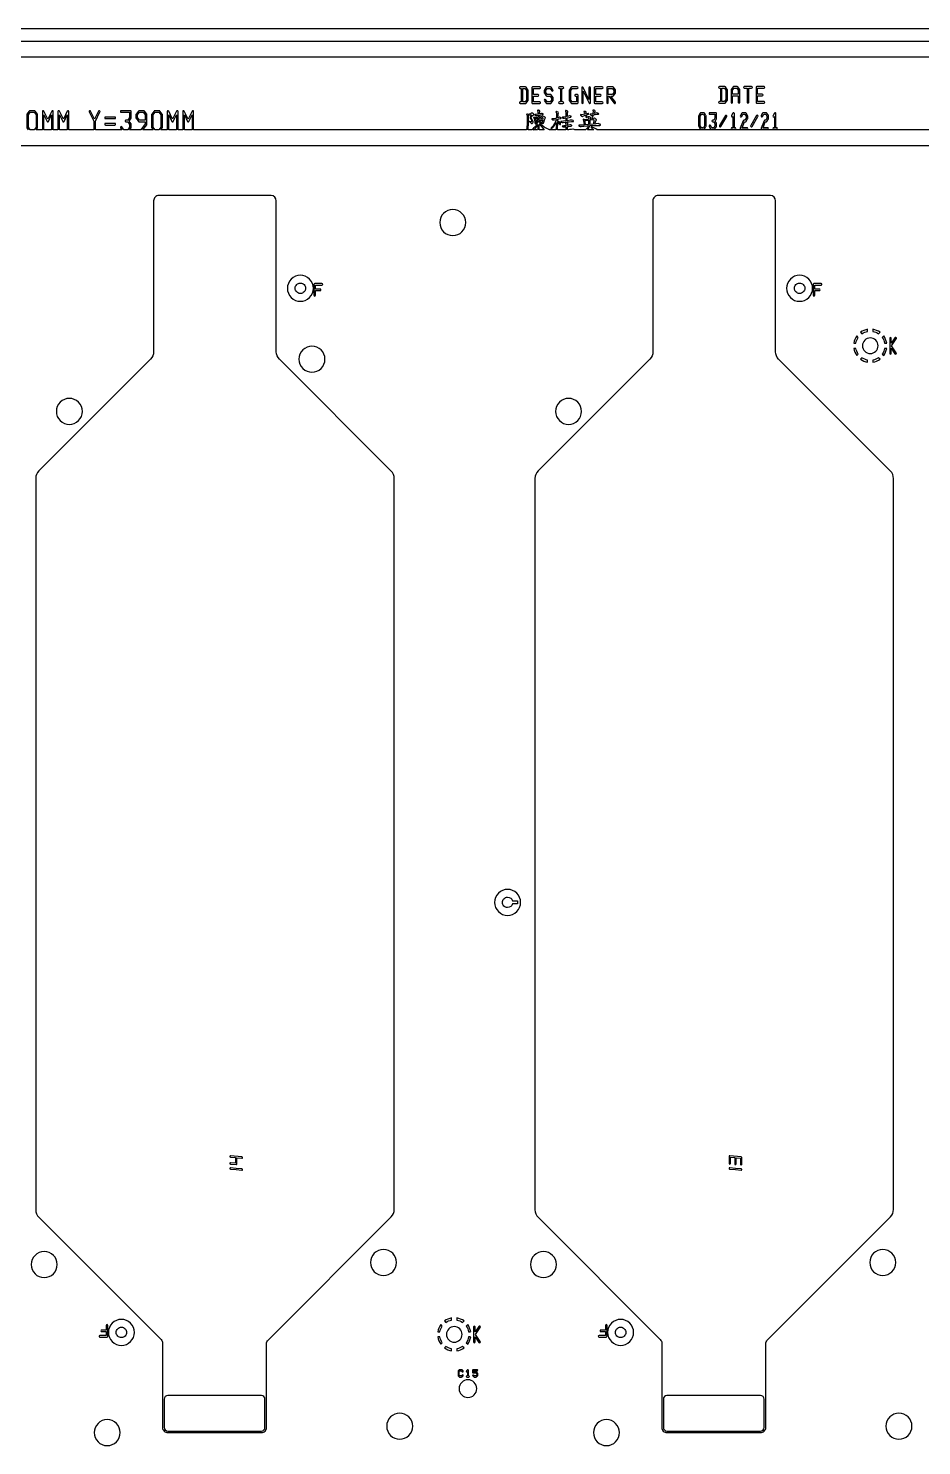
# Model space of a CAD drawing. Extents: x 2864 to 3941, y 2420 to 3182.
# Drawn here: x 3599 to 3684.9, y 2908.5 to 3044.7 of the extents above; entities that cross this region are included whole.
import ezdxf

# ---------------------------------------------------------------- set-up
doc = ezdxf.new("R2010")
doc.units = 0
doc.layers.add('btr2_panel_layer1', color=7, linetype='Continuous')
doc.layers.add('susa-b_layer0', color=1, linetype='Continuous')

msp = doc.modelspace()

# ---------------------------------------------------------------- linework, layer by layer
at = {"layer": 'btr2_panel_layer1'}
for p, q in [((3650.20593, 3037.45019), (3650.37977, 3037.45019)), ((3601.21544, 3036.35668), (3601.21544, 3034.92608)), ((3602.71544, 3036.35668), (3602.71544, 3034.92608)), ((3613.21544, 3036.35668), (3613.21544, 3034.92608)), ((3614.71544, 3036.35668), (3614.71544, 3034.92608)), ((3648.42673, 3036.01193), (3648.41794, 3035.91896)), ((3610.97415, 3034.92608), (3609.99356, 3034.92608)), ((3653.33004, 3034.92608), (3652.73139, 3034.92608)), ((3666.77985, 3034.97608), (3666.92018, 3034.97608)), ((3670.77985, 3034.97608), (3670.92018, 3034.97608)), ((3679.67299, 3015.55358), (3679.67299, 3015.75643)), ((3678.77217, 3014.97334), (3678.62873, 3015.11678)), ((3678.62874, 3013.23538), (3678.77217, 3013.37882)), ((3638.77217, 2919.97334), (3638.62873, 2920.11678)), ((3639.67299, 2920.55358), (3639.67299, 2920.75643)), ((3638.62874, 2918.23538), (3638.77217, 2918.37882)), ((3641.23583, 2915.07823), (3641.33517, 2915.07823))]:
    msp.add_line(p, q, dxfattribs=at)
at = {"layer": 'btr2_panel_layer1', "linetype": 'Continuous'}
for points in [[(3537.92299, 3044.67608), (3791.92299, 3044.67608)], [(3601.21544, 3034.92608), (3600.47539, 3034.92608), (3600.47539, 3036.35668)], [(3602.71544, 3034.92608), (3601.97539, 3034.92608), (3601.97539, 3036.35668)], [(3613.21544, 3034.92608), (3612.47539, 3034.92608), (3612.47539, 3036.35668)], [(3614.71544, 3034.92608), (3613.97539, 3034.92608), (3613.97539, 3036.35668)], [(3647.77139, 3035.79137), (3647.81404, 3035.78625), (3647.86346, 3035.78625), (3647.98028, 3035.79822)], [(3647.98028, 3035.79822), (3647.9766, 3035.63036), (3647.86579, 3035.61684), (3647.78996, 3035.61225), (3647.78996, 3035.62292), (3647.77139, 3035.79137)], [(3648.10027, 3035.91489), (3648.10328, 3036.07358), (3648.35846, 3036.10619), (3648.40498, 3036.10619), (3648.42673, 3036.08009), (3648.42673, 3036.01193)], [(3652.96808, 3035.44078), (3652.99749, 3035.66536), (3653.0054, 3035.87873), (3653.21327, 3035.90295), (3653.28933, 3035.90295), (3653.33291, 3035.88073), (3653.33291, 3035.82972)], [(3653.33291, 3035.82972), (3653.30287, 3035.61226), (3653.26994, 3035.45974), (3652.96808, 3035.44078)], [(3653.21756, 3036.36127), (3653.15235, 3036.11194), (3653.15235, 3036.10468), (3653.16245, 3036.09559), (3653.17255, 3036.09376), (3653.17972, 3036.09376), (3653.20839, 3036.12529), (3653.26095, 3036.19622), (3653.35291, 3036.3863), (3653.4634, 3036.40372), (3653.5908, 3036.41386), (3653.69543, 3036.41386), (3653.75487, 3036.41949), (3653.77002, 3036.42512), (3653.79449, 3036.42961), (3653.81896, 3036.44985)], [(3653.81896, 3036.44985), (3653.81896, 3036.47572), (3653.78109, 3036.50383), (3653.7065, 3036.53869), (3653.65487, 3036.55557), (3653.63646, 3036.55557), (3653.39645, 3036.49889)], [(3647.97084, 3035.36788), (3647.96704, 3035.19487), (3647.95331, 3035.01771), (3647.94208, 3034.92608), (3647.52153, 3034.92608)], [(3648.09638, 3035.47591), (3648.13459, 3035.44772), (3648.16856, 3035.41375), (3648.27943, 3035.29067), (3648.4493, 3035.07631), (3648.5788, 3034.92608)], [(3648.5788, 3034.92608), (3648.10253, 3034.92608), (3648.09918, 3035.06699), (3648.09638, 3035.47591)], [(3649.76072, 3035.62956), (3649.75234, 3035.41764), (3649.72676, 3035.12174), (3649.7063, 3034.95369), (3649.69926, 3034.92608), (3649.05543, 3034.92608), (3649.05543, 3034.93596), (3649.03715, 3034.9493), (3648.8818, 3035.00932), (3648.6826, 3035.10045), (3648.56013, 3035.17603), (3648.37553, 3035.33608), (3648.25126, 3035.45835), (3648.18913, 3035.51392), (3648.12857, 3035.55002)], [(3652.73139, 3034.92608), (3652.77599, 3034.97022), (3652.87916, 3035.12491), (3652.95198, 3035.3178), (3652.9546, 3035.33782), (3653.31135, 3035.35412), (3653.92276, 3035.34946), (3653.98802, 3035.36793), (3653.98802, 3035.40736), (3653.94079, 3035.45419), (3653.89355, 3035.48006), (3653.77297, 3035.52194), (3653.75415, 3035.52194), (3653.57353, 3035.49306), (3653.44409, 3035.4783)]]:
    msp.add_lwpolyline(points, dxfattribs=at)
for points in [[(3785.92299, 3042.67608, 0.414216), (3784.92299, 3043.67608, 0.182679), (3784.26155, 3043.42608), (3545.83711, 3043.42608, 1), (3545.83711, 3041.92608), (3784.26155, 3041.92608, 0.182679), (3784.92299, 3041.67608, 0.414216)], [(3649.42861, 3037.76525), (3649.42861, 3038.00532, 0.159339), (3649.41413, 3038.04962), (3649.24074, 3038.28906, 0.241867), (3649.17977, 3038.32038), (3648.87038, 3038.32038), (3648.73325, 3038.50975), (3648.73325, 3038.70121), (3648.87038, 3038.89058), (3649.14148, 3038.89058), (3649.29287, 3038.68153, 1), (3649.41436, 3038.7695), (3649.24074, 3039.00926, 0.241867), (3649.17977, 3039.04058), (3648.83209, 3039.04058, 0.241871), (3648.77112, 3039.00926), (3648.59772, 3038.76981, 0.159337), (3648.58325, 3038.72552), (3648.58325, 3038.48545, 0.159331), (3648.59772, 3038.44116), (3648.77112, 3038.2017, 0.241867), (3648.83209, 3038.17038), (3649.14148, 3038.17038), (3649.27861, 3037.98102), (3649.27861, 3037.78956), (3649.14148, 3037.60019), (3648.87038, 3037.60019), (3648.71899, 3037.80924, 1), (3648.5975, 3037.72127), (3648.77112, 3037.48151, 0.241867), (3648.83209, 3037.45019), (3649.17977, 3037.45019, 0.241871), (3649.24074, 3037.48151), (3649.41413, 3037.72096, 0.159337)], [(3651.82861, 3037.52519), (3651.82861, 3038.24538, 0.414241), (3651.75361, 3038.32038), (3651.57977, 3038.32038, 1), (3651.57977, 3038.17038), (3651.67861, 3038.17038), (3651.67861, 3037.60019), (3651.27038, 3037.60019), (3651.13325, 3037.78956), (3651.13325, 3038.70121), (3651.27038, 3038.89058), (3651.75361, 3038.89058, 1), (3651.75361, 3039.04058), (3651.23209, 3039.04058, 0.241871), (3651.17112, 3039.00926), (3650.99772, 3038.76981, 0.159337), (3650.98325, 3038.72552), (3650.98325, 3037.76525, 0.159331), (3650.99772, 3037.72096), (3651.17112, 3037.48151, 0.241867), (3651.23209, 3037.45019), (3651.75361, 3037.45019, 0.414241)], [(3668.50956, 3038.92402, 1), (3668.50956, 3039.07402), (3668.16188, 3039.07402), (3667.8142, 3039.07402, 1), (3667.8142, 3038.92402), (3668.08688, 3038.92402), (3668.08688, 3037.55862, 1), (3668.23688, 3037.55862), (3668.23688, 3038.92402)], [(3607.29164, 3035.99966, 1), (3607.29164, 3036.15206), (3606.39919, 3036.15206, 1), (3606.39919, 3035.99966)], [(3648.40813, 3035.8564), (3648.39585, 3035.77489), (3648.37303, 3035.66977), (3648.36038, 3035.64018, 0.137604), (3648.24775, 3035.67111, 0.027583), (3648.09638, 3035.64819), (3648.09837, 3035.81461), (3648.21399, 3035.83091), (3648.36846, 3035.8481)], [(3652.86427, 3036.44954), (3652.86427, 3036.47664), (3652.83443, 3036.49155), (3652.7978, 3036.49155), (3652.63537, 3036.45147), (3652.62208, 3036.52061), (3652.61813, 3036.63055), (3652.59801, 3036.65477), (3652.57789, 3036.66617), (3652.53479, 3036.68328), (3652.46152, 3036.70039), (3652.40836, 3036.70039), (3652.38536, 3036.67864), (3652.38536, 3036.64785), (3652.40195, 3036.61475), (3652.44064, 3036.5606), (3652.49556, 3036.4205), (3652.30942, 3036.38313), (3652.2043, 3036.37408), (3652.11023, 3036.38527), (3652.0858, 3036.38527), (3652.06869, 3036.3728), (3652.06869, 3036.3491), (3652.1046, 3036.30418), (3652.17272, 3036.24303), (3652.22351, 3036.21559), (3652.25189, 3036.21559), (3652.28027, 3036.22776), (3652.29885, 3036.23994, -0.036745), (3652.43971, 3036.29674), (3652.43971, 3036.29808), (3652.52892, 3036.32794), (3652.56592, 3036.21465), (3652.5789, 3036.16064), (3652.61349, 3036.10516), (3652.63511, 3036.10371), (3652.6524, 3036.10513), (3652.67545, 3036.14211), (3652.68122, 3036.17767), (3652.68122, 3036.18981), (3652.65062, 3036.36849), (3652.83785, 3036.42926)], [(3664.13671, 3035.29218), (3664.13671, 3036.2504, 0.13403), (3664.12627, 3036.28913), (3663.98594, 3036.5288, 0.267143), (3663.91995, 3036.56649), (3663.63975, 3036.56649, 0.267143), (3663.57376, 3036.5288), (3663.43343, 3036.28913, 0.13403), (3663.42299, 3036.2504), (3663.42299, 3035.29218, 0.13403), (3663.43343, 3035.25345), (3663.57376, 3035.01378, 0.267143), (3663.63975, 3034.97608), (3663.91995, 3034.97608, 0.267143), (3663.98594, 3035.01378), (3664.12627, 3035.25345, 0.13403)], [(3665.13671, 3035.29218), (3665.13671, 3035.53139, 0.13403), (3665.12627, 3035.57012), (3665.00848, 3035.77129), (3665.12627, 3035.97245, 0.13403), (3665.13671, 3036.01118), (3665.13671, 3036.49029, 0.414239), (3665.06051, 3036.56649), (3664.49919, 3036.56649, 1), (3664.49919, 3036.41409), (3664.98431, 3036.41409), (3664.98431, 3036.03162), (3664.87649, 3035.84749), (3664.77985, 3035.84749, 1), (3664.77985, 3035.69509), (3664.87649, 3035.69509), (3664.98431, 3035.51095), (3664.98431, 3035.31262), (3664.87649, 3035.12848), (3664.6832, 3035.12848), (3664.56494, 3035.33045, 1), (3664.43343, 3035.25345), (3664.57376, 3035.01378, 0.267143), (3664.63975, 3034.97608), (3664.91995, 3034.97608, 0.267143), (3664.98594, 3035.01378), (3665.12627, 3035.25345, 0.13403)], [(3666.12627, 3036.21212, 1), (3665.99475, 3036.28913), (3665.43343, 3035.33045, 1), (3665.56494, 3035.25345)], [(3669.12627, 3036.21212, 1), (3668.99475, 3036.28913), (3668.43343, 3035.33045, 1), (3668.56494, 3035.25345)], [(3607.29164, 3035.38787, 1), (3607.29164, 3035.54027), (3606.39919, 3035.54027, 1), (3606.39919, 3035.38787)], [(3634.16006, 2931.17197), (3634.16006, 3001.43116, 0.198849), (3633.8672, 3002.13805), (3623.11182, 3012.89342, -0.198916), (3622.81896, 3013.60056), (3622.81896, 3028.11361, 0.414068), (3622.31884, 3028.61348), (3611.52384, 3028.61348, 0.414218), (3611.02396, 3028.11361), (3611.02396, 3013.60056, -0.198916), (3610.7311, 3012.89342), (3599.97877, 3002.14109, 0.198916), (3599.68591, 3001.43396), (3599.68591, 2931.13412, 0.198917), (3599.97877, 2930.42699), (3611.73302, 2918.67273, -0.198625), (3611.87918, 2918.31957), (3611.87918, 2910.23882, 0.414364), (3612.37931, 2909.73869), (3621.37929, 2909.73869, 0.414217), (3621.87916, 2910.23882), (3621.87916, 2918.26978, -0.198853), (3622.02562, 2918.62326), (3633.8672, 2930.46483, 0.198917)], [(3682.16006, 2931.17197), (3682.16006, 3001.43116, 0.198849), (3681.8672, 3002.13805), (3671.11182, 3012.89342, -0.198916), (3670.81896, 3013.60056), (3670.81896, 3028.11361, 0.414068), (3670.31884, 3028.61348), (3659.52384, 3028.61348, 0.414218), (3659.02396, 3028.11361), (3659.02396, 3013.60056, -0.198916), (3658.7311, 3012.89342), (3647.97877, 3002.14109, 0.198916), (3647.68591, 3001.43396), (3647.68591, 2931.13412, 0.198917), (3647.97877, 2930.42699), (3659.73302, 2918.67273, -0.198625), (3659.87918, 2918.31957), (3659.87918, 2910.23882, 0.414364), (3660.37931, 2909.73869), (3669.37929, 2909.73869, 0.414217), (3669.87916, 2910.23882), (3669.87916, 2918.26978, -0.198853), (3670.02562, 2918.62326), (3681.8672, 2930.46483, 0.198917)], [(3641.03473, 3026.01539, 0.414215), (3639.78473, 3027.26539, 0.414215), (3638.53473, 3026.01539, 0.414215), (3639.78473, 3024.76539, 0.414215)], [(3626.37788, 3019.69478, 0.414215), (3625.12788, 3020.94478, 0.414215), (3623.87788, 3019.69478, 0.414215), (3625.12788, 3018.44478, 0.414215)], [(3674.37788, 3019.69478, 0.414215), (3673.12788, 3020.94478, 0.414215), (3671.87788, 3019.69478, 0.414215), (3673.12788, 3018.44478, 0.414215)], [(3625.62788, 3019.69478, -0.414217), (3625.12788, 3019.19478, -0.414217), (3624.62788, 3019.69478, -0.414217), (3625.12788, 3020.19478, -0.414217)], [(3673.62788, 3019.69478, -0.414217), (3673.12788, 3019.19478, -0.414217), (3672.62788, 3019.69478, -0.414217), (3673.12788, 3020.19478, -0.414217)], [(3627.49662, 3012.88402, 0.414215), (3626.24662, 3014.13402, 0.414215), (3624.99662, 3012.88402, 0.414215), (3626.24662, 3011.63402, 0.414215)], [(3680.67299, 3014.17608, 0.414216), (3679.92299, 3014.92608, 0.414216), (3679.17299, 3014.17608, 0.414216), (3679.92299, 3013.42608, 0.414216)], [(3604.16743, 3007.8672, 0.414215), (3602.91743, 3009.1172, 0.414215), (3601.66743, 3007.8672, 0.414215), (3602.91743, 3006.6172, 0.414215)], [(3652.16743, 3007.8672, 0.414215), (3650.91743, 3009.1172, 0.414215), (3649.66743, 3007.8672, 0.414215), (3650.91743, 3006.6172, 0.414215)], [(3646.30742, 2960.69013, 0.414215), (3645.05742, 2961.94013, 0.414215), (3643.80742, 2960.69013, 0.414215), (3645.05742, 2959.44013, 0.414215)], [(3646.00857, 2960.54013), (3645.53439, 2960.54013, -0.327544), (3645.05742, 2960.19013, -0.414217), (3644.55742, 2960.69013, -0.414217), (3645.05742, 2961.19013, -0.327542), (3645.53439, 2960.84013), (3646.00857, 2960.84013)], [(3619.51727, 2936.22767), (3618.41373, 2936.33628, 1), (3618.40149, 2936.21188), (3618.89688, 2936.16313), (3618.89688, 2935.62349), (3618.41374, 2935.67104, 1), (3618.40149, 2935.54665), (3618.95326, 2935.49234, 0.444609), (3619.02188, 2935.55482), (3619.02188, 2936.15083), (3619.50503, 2936.10327, 1)], [(3667.57365, 2935.50024), (3667.57365, 2936.16519, 0.387065), (3667.51727, 2936.22767), (3666.41373, 2936.33628, 0.444303), (3666.34512, 2936.27386), (3666.34512, 2935.60885, 1), (3666.47011, 2935.60885), (3666.47011, 2936.20513), (3666.89688, 2936.16313), (3666.89688, 2935.55454, 1), (3667.02188, 2935.55454), (3667.02188, 2936.15083), (3667.44865, 2936.10882), (3667.44865, 2935.50024, 1)], [(3619.51727, 2935.07767), (3618.9655, 2935.13197), (3618.96533, 2935.13199), (3618.41373, 2935.18628, 1), (3618.40149, 2935.06188), (3618.95309, 2935.0076), (3618.95326, 2935.00758), (3619.50503, 2934.95327, 1)], [(3667.51727, 2935.07767), (3666.9655, 2935.13197), (3666.96533, 2935.13199), (3666.41373, 2935.18628, 1), (3666.40149, 2935.06188), (3666.95309, 2935.0076), (3666.95326, 2935.00758), (3667.50503, 2934.95327, 1)], [(3601.75143, 2925.88785, 0.414215), (3600.50143, 2927.13785, 0.414215), (3599.25143, 2925.88785, 0.414215), (3600.50143, 2924.63785, 0.414215)], [(3634.37423, 2926.08525, 0.414215), (3633.12423, 2927.33525, 0.414215), (3631.87423, 2926.08525, 0.414215), (3633.12423, 2924.83525, 0.414215)], [(3649.75143, 2925.88785, 0.414215), (3648.50143, 2927.13785, 0.414215), (3647.25143, 2925.88785, 0.414215), (3648.50143, 2924.63785, 0.414215)], [(3682.37423, 2926.08525, 0.414215), (3681.12423, 2927.33525, 0.414215), (3679.87423, 2926.08525, 0.414215), (3681.12423, 2924.83525, 0.414215)], [(3606.61558, 2918.99688), (3606.61558, 2919.5184), (3606.61558, 2920.03992, 1), (3606.46558, 2920.03992), (3606.46558, 2919.5934), (3606.01906, 2919.5934, 1), (3606.01906, 2919.4434), (3606.46558, 2919.4434), (3606.46558, 2919.07188), (3605.84522, 2919.07188, 1), (3605.84522, 2918.92188), (3606.54058, 2918.92188, 0.414241)], [(3609.17374, 2919.36911, 0.414215), (3607.92374, 2920.61911, 0.414215), (3606.67374, 2919.36911, 0.414215), (3607.92374, 2918.11911, 0.414215)], [(3654.61558, 2918.99688), (3654.61558, 2919.5184), (3654.61558, 2920.03992, 1), (3654.46558, 2920.03992), (3654.46558, 2919.5934), (3654.01906, 2919.5934, 1), (3654.01906, 2919.4434), (3654.46558, 2919.4434), (3654.46558, 2919.07188), (3653.84522, 2919.07188, 1), (3653.84522, 2918.92188), (3654.54058, 2918.92188, 0.414241)], [(3657.17374, 2919.36911, 0.414215), (3655.92374, 2920.61911, 0.414215), (3654.67374, 2919.36911, 0.414215), (3655.92374, 2918.11911, 0.414215)], [(3608.42374, 2919.36911, -0.414217), (3607.92374, 2918.86911, -0.414217), (3607.42374, 2919.36911, -0.414217), (3607.92374, 2919.86911, -0.414217)], [(3640.67299, 2919.17608, 0.414216), (3639.92299, 2919.92608, 0.414216), (3639.17299, 2919.17608, 0.414216), (3639.92299, 2918.42608, 0.414216)], [(3656.42374, 2919.36911, -0.414217), (3655.92374, 2918.86911, -0.414217), (3655.42374, 2919.36911, -0.414217), (3655.92374, 2919.86911, -0.414217)], [(3640.76986, 2915.19221, 1), (3640.69915, 2915.26292), (3640.61446, 2915.17823), (3640.4572, 2915.17823), (3640.38715, 2915.24827), (3640.38715, 2915.6042), (3640.4572, 2915.67425), (3640.61446, 2915.67425), (3640.69915, 2915.58956, 1), (3640.76986, 2915.66027), (3640.67068, 2915.75945, 0.200121), (3640.63517, 2915.77425), (3640.43649, 2915.77425, 0.200121), (3640.40098, 2915.75945), (3640.30195, 2915.66042, 0.200121), (3640.28715, 2915.62491), (3640.28715, 2915.22756, 0.200121), (3640.30195, 2915.19205), (3640.40098, 2915.09303, 0.200121), (3640.43649, 2915.07823), (3640.63517, 2915.07823, 0.200121), (3640.67068, 2915.09303)], [(3642.09108, 2913.96158, 0.414215), (3641.24108, 2914.81158, 0.414215), (3640.39108, 2913.96158, 0.414215), (3641.24108, 2913.11158, 0.414215)], [(3642.1845, 2915.22756), (3642.1845, 2915.42624, 0.200121), (3642.1697, 2915.46175), (3642.07068, 2915.56078, 0.200121), (3642.03517, 2915.57558), (3641.78715, 2915.57558), (3641.78715, 2915.67425), (3642.1345, 2915.67425, 1), (3642.1345, 2915.77425), (3641.73715, 2915.77425, 0.414253), (3641.68715, 2915.72425), (3641.68715, 2915.52558, 0.414253), (3641.73715, 2915.47558), (3642.01446, 2915.47558), (3642.0845, 2915.40553), (3642.0845, 2915.24827), (3642.01446, 2915.17823), (3641.8572, 2915.17823), (3641.77251, 2915.26292, 1), (3641.7018, 2915.19221), (3641.80098, 2915.09303, 0.200121), (3641.83649, 2915.07823), (3642.03517, 2915.07823, 0.200121), (3642.07068, 2915.09303), (3642.1697, 2915.19205, 0.200121)], [(3607.80883, 2909.73481, 0.414215), (3606.55883, 2910.98481, 0.414215), (3605.30883, 2909.73481, 0.414215), (3606.55883, 2908.48481, 0.414215)], [(3635.92816, 2910.35608, 0.414215), (3634.67816, 2911.60608, 0.414215), (3633.42816, 2910.35608, 0.414215), (3634.67816, 2909.10608, 0.414215)], [(3655.80883, 2909.73481, 0.414215), (3654.55883, 2910.98481, 0.414215), (3653.30883, 2909.73481, 0.414215), (3654.55883, 2908.48481, 0.414215)], [(3683.92816, 2910.35608, 0.414215), (3682.67816, 2911.60608, 0.414215), (3681.42816, 2910.35608, 0.414215), (3682.67816, 2909.10608, 0.414215)]]:
    msp.add_lwpolyline(points, format="xyb", close=True, dxfattribs=at)
for points in [[(3647.02861, 3037.76525), (3647.02861, 3038.72552, 0.159331), (3647.01413, 3038.76981), (3646.84074, 3039.00926, 0.241867), (3646.77977, 3039.04058), (3646.43209, 3039.04058), (3646.25825, 3039.04058, 1), (3646.25825, 3038.89058), (3646.35709, 3038.89058), (3646.35709, 3037.60019), (3646.25825, 3037.60019, 1), (3646.25825, 3037.45019), (3646.43209, 3037.45019)], [(3648.15361, 3037.45019, 1), (3648.15361, 3037.60019), (3647.53325, 3037.60019), (3647.53325, 3038.17038), (3647.97977, 3038.17038, 1), (3647.97977, 3038.32038), (3647.53325, 3038.32038), (3647.53325, 3038.89058), (3648.15361, 3038.89058, 1), (3648.15361, 3039.04058), (3647.45825, 3039.04058, 0.414241), (3647.38325, 3038.96558), (3647.38325, 3038.24538)], [(3650.37977, 3037.45019, 1), (3650.37977, 3037.60019), (3650.28093, 3037.60019), (3650.28093, 3038.89058), (3650.37977, 3038.89058, 1), (3650.37977, 3039.04058), (3650.20593, 3039.04058), (3650.03209, 3039.04058, 1), (3650.03209, 3038.89058), (3650.13093, 3038.89058), (3650.13093, 3037.60019), (3650.03209, 3037.60019, 1), (3650.03209, 3037.45019), (3650.20593, 3037.45019)], [(3652.87861, 3037.85306), (3652.32579, 3038.99819, 0.798609), (3652.18325, 3038.96531), (3652.18325, 3037.52519, 1), (3652.33325, 3037.52519), (3652.33325, 3038.63771)], [(3652.33325, 3038.63771), (3652.88607, 3037.49258, 0.798609), (3653.02861, 3037.52546)], [(3653.02861, 3037.52546), (3653.02861, 3038.96558, 1), (3652.87861, 3038.96558), (3652.87861, 3037.85306)], [(3654.15361, 3037.45019, 1), (3654.15361, 3037.60019), (3653.53325, 3037.60019), (3653.53325, 3038.17038), (3653.97977, 3038.17038, 1), (3653.97977, 3038.32038), (3653.53325, 3038.32038), (3653.53325, 3038.89058), (3654.15361, 3038.89058, 1), (3654.15361, 3039.04058), (3653.45825, 3039.04058, 0.414241), (3653.38325, 3038.96558), (3653.38325, 3038.24538)], [(3655.42861, 3038.48545), (3655.42861, 3038.72552, 0.159331), (3655.41413, 3038.76981), (3655.24074, 3039.00926, 0.241867), (3655.17977, 3039.04058), (3654.65825, 3039.04058, 0.414241), (3654.58325, 3038.96558), (3654.58325, 3038.24538)], [(3654.979, 3038.17038), (3655.17977, 3038.17038, 0.241871), (3655.24074, 3038.2017), (3655.41413, 3038.44116, 0.159337), (3655.42861, 3038.48545)], [(3666.18456, 3037.79869), (3666.18456, 3038.75895, 0.159331), (3666.17009, 3038.80324), (3665.99669, 3039.0427, 0.241867), (3665.93572, 3039.07402), (3665.58804, 3039.07402), (3665.4142, 3039.07402, 1), (3665.4142, 3038.92402), (3665.51304, 3038.92402), (3665.51304, 3037.63362), (3665.4142, 3037.63362, 1), (3665.4142, 3037.48362), (3665.58804, 3037.48362)], [(3667.38456, 3037.55862), (3667.38456, 3038.27882), (3667.38456, 3038.75895, 0.159331), (3667.37009, 3038.80324), (3667.19669, 3039.0427, 0.241867), (3667.13572, 3039.07402), (3666.78804, 3039.07402, 0.241871), (3666.72707, 3039.0427), (3666.55368, 3038.80324, 0.159337), (3666.5392, 3038.75895), (3666.5392, 3038.27882)], [(3669.70956, 3037.48362, 1), (3669.70956, 3037.63362), (3669.0892, 3037.63362), (3669.0892, 3038.20382), (3669.53572, 3038.20382, 1), (3669.53572, 3038.35382), (3669.0892, 3038.35382), (3669.0892, 3038.92402), (3669.70956, 3038.92402, 1), (3669.70956, 3039.07402), (3669.0142, 3039.07402, 0.414241), (3668.9392, 3038.99902), (3668.9392, 3038.27882)], [(3646.43209, 3037.45019), (3646.77977, 3037.45019, 0.241871), (3646.84074, 3037.48151), (3647.01413, 3037.72096, 0.159337), (3647.02861, 3037.76525)], [(3647.38325, 3038.24538), (3647.38325, 3037.52519, 0.414241), (3647.45825, 3037.45019), (3648.15361, 3037.45019)], [(3653.38325, 3038.24538), (3653.38325, 3037.52519, 0.414241), (3653.45825, 3037.45019), (3654.15361, 3037.45019)], [(3654.58325, 3038.24538), (3654.58325, 3037.52519, 1), (3654.73325, 3037.52519), (3654.73325, 3038.17038), (3654.7938, 3038.17038), (3655.29287, 3037.4812, 1), (3655.41436, 3037.56917), (3654.979, 3038.17038)], [(3665.58804, 3037.48362), (3665.93572, 3037.48362, 0.241871), (3665.99669, 3037.51494), (3666.17009, 3037.75439, 0.159337), (3666.18456, 3037.79869)], [(3666.5392, 3038.27882), (3666.5392, 3037.55862, 1), (3666.6892, 3037.55862), (3666.6892, 3038.20382), (3667.23456, 3038.20382), (3667.23456, 3037.55862, 1), (3667.38456, 3037.55862)], [(3668.9392, 3038.27882), (3668.9392, 3037.55862, 0.414241), (3669.0142, 3037.48362), (3669.70956, 3037.48362)], [(3587.0461, 3035.76996), (3587.0461, 3034.92848), (3586.89919, 3034.92848, 0.063141), (3586.88021, 3034.92608), (3564.34346, 3034.92608), (3564.34346, 3033.42608), (3767.6443, 3033.42608)], [(3599.71667, 3034.92608), (3599.8532, 3035.11327, 0.159612), (3599.86784, 3035.15838), (3599.86784, 3036.38154, 0.159612), (3599.8532, 3036.42665), (3599.63009, 3036.73255, 0.240361), (3599.56831, 3036.76384), (3599.12251, 3036.76384, 0.240361), (3599.06073, 3036.73255), (3598.83762, 3036.42665, 0.159612), (3598.82299, 3036.38154), (3598.82299, 3035.15838, 0.159612), (3598.83762, 3035.11327), (3598.97415, 3034.92608)], [(3600.84541, 3035.94422), (3600.46779, 3036.7208, 0.796918), (3600.32299, 3036.68764), (3600.32299, 3034.92608), (3599.71667, 3034.92608)], [(3600.47539, 3036.35668), (3600.77688, 3035.73664, 0.625713), (3600.91394, 3035.73664), (3601.21544, 3036.35668)], [(3602.34541, 3035.94422), (3601.96779, 3036.7208, 0.796918), (3601.82299, 3036.68764), (3601.82299, 3034.92608), (3601.36784, 3034.92608), (3601.36784, 3036.68764, 0.796906), (3601.22303, 3036.7208), (3600.84541, 3035.94422)], [(3601.97539, 3036.35668), (3602.27688, 3035.73664, 0.625713), (3602.41394, 3035.73664), (3602.71544, 3036.35668)], [(3605.34541, 3035.94422), (3604.96771, 3036.72097, 1), (3604.83066, 3036.65432), (3605.26921, 3035.75242), (3605.26921, 3034.92608), (3602.86784, 3034.92608), (3602.86784, 3036.68764, 0.796906), (3602.72303, 3036.7208), (3602.34541, 3035.94422)], [(3607.97415, 3034.92608), (3605.42161, 3034.92608), (3605.42161, 3035.75242), (3605.86016, 3036.65432, 1), (3605.72311, 3036.72097), (3605.34541, 3035.94422)], [(3608.71667, 3034.92608), (3608.8532, 3035.11327, 0.159612), (3608.86784, 3035.15838), (3608.86784, 3035.46386, 0.159612), (3608.8532, 3035.50897), (3608.66284, 3035.76996), (3608.8532, 3036.03095, 0.159612), (3608.86784, 3036.07607), (3608.86784, 3036.68764, 0.414239), (3608.79164, 3036.76384), (3607.89919, 3036.76384, 1), (3607.89919, 3036.61144), (3608.71544, 3036.61144), (3608.71544, 3036.10069), (3608.52979, 3035.84616), (3608.34541, 3035.84616, 1), (3608.34541, 3035.69376), (3608.52979, 3035.69376), (3608.71544, 3035.43923), (3608.71544, 3035.18301), (3608.52979, 3034.92848), (3608.16104, 3034.92848), (3607.96075, 3035.20308, 1), (3607.83762, 3035.11327), (3607.97415, 3034.92608)], [(3609.99356, 3034.92608), (3610.3532, 3035.41917, 0.159612), (3610.36784, 3035.46428), (3610.36784, 3035.76996), (3610.36784, 3036.38154, 0.159612), (3610.3532, 3036.42665), (3610.13009, 3036.73255, 0.240361), (3610.06831, 3036.76384), (3609.62251, 3036.76384, 0.240361), (3609.56073, 3036.73255), (3609.33762, 3036.42665, 0.159612), (3609.32299, 3036.38154), (3609.32299, 3036.07607, 0.159612), (3609.33762, 3036.03095), (3609.56073, 3035.72506, 0.240361), (3609.62251, 3035.69376), (3610.21544, 3035.69376), (3610.21544, 3035.48891), (3609.80667, 3034.92848), (3609.39919, 3034.92848, 0.063141), (3609.38021, 3034.92608), (3608.71667, 3034.92608)], [(3611.71667, 3034.92608), (3611.8532, 3035.11327, 0.159612), (3611.86784, 3035.15838), (3611.86784, 3036.38154, 0.159612), (3611.8532, 3036.42665), (3611.63009, 3036.73255, 0.240361), (3611.56831, 3036.76384), (3611.12251, 3036.76384, 0.240361), (3611.06073, 3036.73255), (3610.83762, 3036.42665, 0.159612), (3610.82299, 3036.38154), (3610.82299, 3035.15838, 0.159612), (3610.83762, 3035.11327), (3610.97415, 3034.92608)], [(3612.84541, 3035.94422), (3612.46779, 3036.7208, 0.796918), (3612.32299, 3036.68764), (3612.32299, 3034.92608), (3611.71667, 3034.92608)], [(3612.47539, 3036.35668), (3612.77688, 3035.73664, 0.625713), (3612.91394, 3035.73664), (3613.21544, 3036.35668)], [(3614.34541, 3035.94422), (3613.96779, 3036.7208, 0.796918), (3613.82299, 3036.68764), (3613.82299, 3034.92608), (3613.36784, 3034.92608), (3613.36784, 3036.68764, 0.796906), (3613.22303, 3036.7208), (3612.84541, 3035.94422)], [(3613.97539, 3036.35668), (3614.27688, 3035.73664, 0.625713), (3614.41394, 3035.73664), (3614.71544, 3036.35668)], [(3647.9272, 3035.5299), (3647.92318, 3035.51873), (3647.90863, 3035.49851), (3647.89115, 3035.46116), (3647.82127, 3035.36158), (3647.70774, 3035.22775), (3647.55927, 3035.08303), (3647.47192, 3035.0099), (3647.43408, 3034.97255), (3647.37563, 3034.92608), (3647.03859, 3034.92608), (3647.06634, 3035.64683), (3647.07766, 3036.32933), (3647.10629, 3036.32933), (3647.24933, 3036.36522), (3647.2684, 3036.37291), (3647.3002, 3036.38061), (3647.32053, 3036.38061), (3647.32815, 3036.37082), (3647.32815, 3036.34998), (3647.31696, 3036.31841), (3647.26382, 3036.21114), (3647.22186, 3036.09912), (3647.22186, 3036.05958), (3647.24305, 3036.02207), (3647.26425, 3035.99886), (3647.30661, 3035.92563), (3647.34897, 3035.80061), (3647.34897, 3035.71998), (3647.3283, 3035.69116), (3647.30821, 3035.69116), (3647.30764, 3035.69224), (3647.14603, 3035.72581), (3647.1406, 3035.72581), (3647.13516, 3035.71819), (3647.13516, 3035.71058), (3647.18084, 3035.68356), (3647.27953, 3035.60973), (3647.35447, 3035.54492), (3647.38552, 3035.52691), (3647.41206, 3035.52691), (3647.45323, 3035.55278), (3647.49589, 3035.60165), (3647.51648, 3035.65627), (3647.51648, 3035.72924), (3647.4314, 3035.88605), (3647.34633, 3036.0015, -0.184759), (3647.31541, 3036.09093), (3647.32624, 3036.12657), (3647.36055, 3036.18546), (3647.45803, 3036.29239), (3647.55192, 3036.37917), (3647.57179, 3036.41172), (3647.57179, 3036.44006), (3647.54111, 3036.47341), (3647.46805, 3036.51403), (3647.40085, 3036.53724), (3647.36336, 3036.53724), (3647.33176, 3036.52401), (3647.25593, 3036.47603), (3647.12113, 3036.41978), (3647.03345, 3036.39549), (3647.01118, 3036.40875), (3646.95652, 3036.42194), (3646.90186, 3036.42194), (3646.8797, 3036.40578), (3646.8797, 3036.38216), (3646.88879, 3036.35852), (3646.92212, 3036.29755), (3646.94636, 3036.14576), (3646.94636, 3035.79119), (3646.93531, 3035.4391), (3646.91443, 3035.22509), (3646.88864, 3035.05838), (3646.86531, 3034.98125), (3646.85795, 3034.93646), (3646.85795, 3034.92608), (3614.86784, 3034.92608), (3614.86784, 3036.68764, 0.796906), (3614.72303, 3036.7208), (3614.34541, 3035.94422)], [(3648.11881, 3036.45037), (3648.1329, 3036.60205), (3648.1481, 3036.65366), (3648.15418, 3036.69189), (3648.15418, 3036.72982), (3648.11215, 3036.76832), (3648.07012, 3036.78609, 0.096616), (3647.99654, 3036.80978), (3647.94849, 3036.80978), (3647.92297, 3036.79766), (3647.92297, 3036.76859), (3647.93361, 3036.73654, -0.135788), (3647.97164, 3036.60083), (3647.97621, 3036.55938), (3647.97992, 3036.42464), (3647.81278, 3036.39968), (3647.6975, 3036.3904), (3647.66316, 3036.38111), (3647.66316, 3036.36386, 0.120123), (3647.71766, 3036.31863), (3647.7824, 3036.3082), (3647.8722, 3036.3082), (3647.98077, 3036.32026), (3647.98077, 3036.1339), (3647.78947, 3036.10542), (3647.66172, 3036.10083), (3647.64589, 3036.10685), (3647.60462, 3036.11365), (3647.56671, 3036.11365), (3647.55222, 3036.09656), (3647.55222, 3036.07677), (3647.56098, 3036.06777), (3647.56974, 3036.06148), (3647.59273, 3036.0381), (3647.62121, 3035.98684), (3647.62668, 3035.95896), (3647.63546, 3035.93199), (3647.68585, 3035.59746, 0.190918), (3647.71526, 3035.51638), (3647.72431, 3035.50176), (3647.74243, 3035.48713), (3647.7594, 3035.48713), (3647.77298, 3035.49927), (3647.78431, 3035.52246), (3647.7854, 3035.52824), (3647.80431, 3035.52318, 0.039149), (3647.9272, 3035.5299)], [(3648.41794, 3035.91896), (3648.41562, 3035.92037), (3648.38245, 3035.93212), (3648.3458, 3035.94053, 0.14324), (3648.24757, 3035.94356), (3648.10027, 3035.91489)], [(3648.12857, 3035.55002), (3648.20049, 3035.5571, -0.043041), (3648.36373, 3035.5684), (3648.36508, 3035.56374), (3648.3976, 3035.51697), (3648.45315, 3035.51697), (3648.5033, 3035.56048), (3648.63004, 3035.97561), (3648.65801, 3036.03545, 0.144281), (3648.68996, 3036.08661), (3648.68996, 3036.10396), (3648.64163, 3036.14791), (3648.59331, 3036.17452), (3648.44969, 3036.23237), (3648.41788, 3036.23237), (3648.34179, 3036.21632), (3648.13045, 3036.15619), (3648.10477, 3036.15237), (3648.11163, 3036.33663), (3648.19952, 3036.34937), (3648.41448, 3036.38915), (3648.44165, 3036.39875), (3648.46511, 3036.40424), (3648.48858, 3036.41934), (3648.48858, 3036.44251), (3648.46773, 3036.46514), (3648.44689, 3036.47419, 0.21206), (3648.32047, 3036.50055, -0.043409), (3648.11881, 3036.45037)], [(3649.7456, 3035.92191), (3649.70976, 3035.81618), (3649.57863, 3035.53682), (3649.43877, 3035.32192), (3649.28724, 3035.13466), (3649.20273, 3035.05485), (3649.20273, 3035.04723), (3649.21361, 3035.03962, 0.205204), (3649.31628, 3035.07983), (3649.38106, 3035.12335), (3649.49443, 3035.23053), (3649.54303, 3035.29418), (3649.61053, 3035.37121), (3649.759, 3035.62578), (3649.76072, 3035.62956)], [(3649.88603, 3036.07504), (3649.90467, 3036.34782), (3649.91977, 3036.47324), (3649.93865, 3036.54264), (3649.93865, 3036.57072), (3649.90364, 3036.6147), (3649.82242, 3036.66357), (3649.76119, 3036.69045), (3649.72495, 3036.69045), (3649.7037, 3036.669), (3649.7037, 3036.64756), (3649.72126, 3036.59885, -0.0984), (3649.7514, 3036.46976), (3649.76018, 3036.41984), (3649.76896, 3036.22743), (3649.76896, 3036.04801), (3649.66491, 3036.02446), (3649.46893, 3035.98996), (3649.34188, 3035.9779), (3649.30405, 3035.96582), (3649.30405, 3035.94618, 0.109775), (3649.35855, 3035.90095), (3649.42329, 3035.89052), (3649.51764, 3035.89052), (3649.7456, 3035.92191)], [(3649.86818, 3035.70028), (3649.88494, 3035.68232), (3649.93699, 3035.61065), (3649.99773, 3035.51508), (3650.0411, 3035.45932), (3650.06886, 3035.43675), (3650.08448, 3035.42746), (3650.10336, 3035.42746, 0.222071), (3650.14189, 3035.47377), (3650.14935, 3035.50755, 0.178818), (3650.12989, 3035.60115), (3650.11691, 3035.62148), (3650.0634, 3035.66622), (3650.02286, 3035.69061), (3649.89642, 3035.74752), (3649.87025, 3035.75336), (3649.87913, 3035.94518), (3649.9833, 3035.96532), (3650.11713, 3035.99814), (3650.14717, 3036.0109), (3650.17312, 3036.01821), (3650.19907, 3036.03827), (3650.19907, 3036.06461), (3650.17823, 3036.08724), (3650.12612, 3036.11212), (3650.07517, 3036.12795), (3650.0501, 3036.12795), (3649.9663, 3036.09691), (3649.88603, 3036.07504)], [(3650.80315, 3036.20575), (3650.82186, 3036.55184, -0.067096), (3650.83251, 3036.63365), (3650.83651, 3036.64593), (3650.84051, 3036.6691), (3650.84051, 3036.69637), (3650.81372, 3036.72638), (3650.78694, 3036.74002), (3650.74809, 3036.75501), (3650.68378, 3036.77001), (3650.63287, 3036.77001), (3650.60743, 3036.74567), (3650.60743, 3036.71593), (3650.61664, 3036.69971, -0.188959), (3650.65218, 3036.60778), (3650.65064, 3036.17491), (3650.4668, 3036.1451), (3650.34481, 3036.13442), (3650.30847, 3036.12373), (3650.30847, 3036.1053, 0.120084), (3650.36297, 3036.06006), (3650.42771, 3036.04963), (3650.5201, 3036.04963), (3650.65025, 3036.06551), (3650.64924, 3035.78281), (3650.19449, 3035.72334), (3650.16924, 3035.7125), (3650.16924, 3035.69488), (3650.20278, 3035.66913), (3650.23633, 3035.65557, 0.202378), (3650.3854, 3035.63057), (3650.41059, 3035.63541), (3650.74652, 3035.68381), (3650.96346, 3035.70438), (3651.20979, 3035.72012), (3651.35861, 3035.72388), (3651.40103, 3035.74004), (3651.40239, 3035.76968)], [(3650.78125, 3035.80081), (3650.79669, 3036.08635), (3650.96672, 3036.11515), (3651.09507, 3036.14391), (3651.1239, 3036.1551), (3651.14878, 3036.16149), (3651.17366, 3036.17907), (3651.17366, 3036.20383), (3651.15282, 3036.22646), (3651.1007, 3036.25134), (3651.04976, 3036.26717), (3651.0249, 3036.26717), (3651.00413, 3036.26108, -0.046392), (3650.80315, 3036.20575)], [(3651.40239, 3035.76968, 0.154416), (3651.27522, 3035.85453, 0.078894), (3651.20928, 3035.86799), (3651.0767, 3035.84561), (3650.78125, 3035.80081)], [(3653.00706, 3035.95953), (3653.01489, 3036.02227), (3653.03644, 3036.07704), (3653.03644, 3036.10194), (3653.00514, 3036.13846, 0.074535), (3652.86683, 3036.18327), (3652.80755, 3036.18327), (3652.78284, 3036.16648), (3652.78284, 3036.1389), (3652.79256, 3036.11369), (3652.80227, 3036.09928), (3652.82332, 3036.05967), (3652.84064, 3035.9338), (3652.75012, 3035.92171), (3652.49121, 3035.89804, 0.130029), (3652.33209, 3035.93465), (3652.30876, 3035.91235), (3652.30876, 3035.88508), (3652.31721, 3035.8702, -0.184639), (3652.34978, 3035.78594), (3652.43129, 3035.39281), (3652.3767, 3035.38359), (3652.12181, 3035.36838), (3651.91882, 3035.3644), (3651.88968, 3035.34719), (3651.88968, 3035.32015), (3651.93453, 3035.2882), (3651.97938, 3035.26854, 0.127545), (3652.11668, 3035.23168), (3652.3727, 3035.28297), (3652.66795, 3035.32102), (3652.80412, 3035.32753)], [(3653.39645, 3036.49889), (3653.44969, 3036.64542), (3653.46402, 3036.66906), (3653.47836, 3036.70059), (3653.47836, 3036.7263), (3653.4426, 3036.76731), (3653.37465, 3036.81008), (3653.32279, 3036.82967), (3653.28523, 3036.82967), (3653.26377, 3036.8066), (3653.26019, 3036.78352, -0.079593), (3653.27231, 3036.676, -0.034299), (3653.24182, 3036.4665), (3653.00505, 3036.42654), (3652.9836, 3036.41652), (3652.9836, 3036.40092), (3653.00899, 3036.38086), (3653.03438, 3036.3686, 0.145722), (3653.12392, 3036.33741), (3653.13817, 3036.34131), (3653.14824, 3036.34522), (3653.21756, 3036.36127)], [(3653.44409, 3035.4783), (3653.50219, 3035.69908), (3653.53082, 3035.78279), (3653.55626, 3035.8311, 0.07753), (3653.59443, 3035.87941), (3653.59443, 3035.90219), (3653.54704, 3035.9512), (3653.46173, 3036.00836), (3653.40486, 3036.03285), (3653.37054, 3036.03285), (3653.2769, 3036.01288), (3653.00706, 3035.95953)], [(3666.92018, 3034.97608, 1), (3666.92018, 3035.12848), (3666.85605, 3035.12848), (3666.85605, 3036.49007, 0.76611), (3666.71409, 3036.5288), (3666.57376, 3036.28913, 0.97981), (3666.70365, 3036.20947), (3666.70365, 3035.12848), (3666.63952, 3035.12848, 1), (3666.63952, 3034.97608), (3666.77985, 3034.97608)], [(3668.13671, 3036.01118), (3668.13671, 3036.2504, 0.13403), (3668.12627, 3036.28913), (3667.98594, 3036.5288, 0.267143), (3667.91995, 3036.56649), (3667.63975, 3036.56649, 0.267143), (3667.57376, 3036.5288), (3667.43343, 3036.28913, 1), (3667.56494, 3036.21212), (3667.6832, 3036.41409), (3667.87649, 3036.41409), (3667.98431, 3036.22996), (3667.98431, 3036.03162), (3667.87649, 3035.84749), (3667.77985, 3035.84749, 0.310667), (3667.7087, 3035.79856), (3667.42837, 3035.08043, 0.529919), (3667.49919, 3034.97608), (3668.06051, 3034.97608, 1), (3668.06051, 3035.12848), (3667.61073, 3035.12848)], [(3667.61073, 3035.12848), (3667.8319, 3035.69509), (3667.91995, 3035.69509, 0.267143), (3667.98594, 3035.73279), (3668.12627, 3035.97245, 0.13403), (3668.13671, 3036.01118)], [(3670.13671, 3036.01118), (3670.13671, 3036.2504, 0.13403), (3670.12627, 3036.28913), (3669.98594, 3036.5288, 0.267143), (3669.91995, 3036.56649), (3669.63975, 3036.56649, 0.267143), (3669.57376, 3036.5288), (3669.43343, 3036.28913, 1), (3669.56494, 3036.21212), (3669.6832, 3036.41409), (3669.87649, 3036.41409), (3669.98431, 3036.22996), (3669.98431, 3036.03162), (3669.87649, 3035.84749), (3669.77985, 3035.84749, 0.310667), (3669.7087, 3035.79856), (3669.42837, 3035.08043, 0.529919), (3669.49919, 3034.97608), (3670.06051, 3034.97608, 1), (3670.06051, 3035.12848), (3669.61073, 3035.12848)], [(3669.61073, 3035.12848), (3669.8319, 3035.69509), (3669.91995, 3035.69509, 0.267143), (3669.98594, 3035.73279), (3670.12627, 3035.97245, 0.13403), (3670.13671, 3036.01118)], [(3670.92018, 3034.97608, 1), (3670.92018, 3035.12848), (3670.85605, 3035.12848), (3670.85605, 3036.49007, 0.76611), (3670.71409, 3036.5288), (3670.57376, 3036.28913, 0.97981), (3670.70365, 3036.20947), (3670.70365, 3035.12848), (3670.63952, 3035.12848, 1), (3670.63952, 3034.97608), (3670.77985, 3034.97608)], [(3647.52153, 3034.92608, 0.026687), (3647.60718, 3034.98267), (3647.66821, 3035.02866), (3647.78784, 3035.13811), (3647.84644, 3035.20157), (3647.97084, 3035.36788)], [(3650.82881, 3035.35106), (3650.83181, 3035.39825, -0.067086), (3650.84245, 3035.48006), (3650.84645, 3035.49234), (3650.85045, 3035.51551), (3650.85045, 3035.54278), (3650.82367, 3035.57279), (3650.79688, 3035.58642), (3650.75804, 3035.60142), (3650.69373, 3035.61641), (3650.64282, 3035.61641), (3650.61737, 3035.59208), (3650.61737, 3035.56234), (3650.62658, 3035.54612, -0.077125), (3650.6608, 3035.47311), (3650.66362, 3035.32415), (3650.46927, 3035.29867), (3650.33772, 3035.28936), (3650.29852, 3035.28006), (3650.29852, 3035.26196), (3650.31833, 3035.23791), (3650.35798, 3035.2126), (3650.4286, 3035.20122), (3650.5288, 3035.20122), (3650.66489, 3035.21436), (3650.66821, 3034.92608), (3649.86401, 3034.92608), (3649.86818, 3035.70028)], [(3652.80412, 3035.32753), (3652.77997, 3035.2523), (3652.72988, 3035.12693), (3652.59032, 3034.94604), (3652.55816, 3034.92608), (3651.51531, 3034.92608), (3651.51427, 3034.92712), (3651.46703, 3034.95299), (3651.34645, 3034.99487), (3651.33089, 3034.99487), (3651.20862, 3034.97154, -0.029676), (3650.80201, 3034.92953), (3650.82123, 3035.23183), (3650.90294, 3035.24213), (3651.14862, 3035.28165), (3651.2065, 3035.29665), (3651.23333, 3035.31164), (3651.23333, 3035.33598), (3651.21058, 3035.36067), (3651.18784, 3035.37055, 0.20801), (3651.04871, 3035.39977, -0.038369), (3650.82881, 3035.35106)], [(3767.6443, 3033.42608), (3767.6443, 3034.92608), (3653.66213, 3034.92608), (3653.55253, 3035.0085, 0.047639), (3653.25438, 3035.14515, 0.065531), (3653.10294, 3035.17885), (3653.09688, 3035.17885), (3653.09082, 3035.17077), (3653.09082, 3035.15144), (3653.12299, 3035.1177), (3653.19536, 3035.06372), (3653.31598, 3034.94227), (3653.33004, 3034.92608)], [(3627.2064, 3019.99201, 1), (3627.2064, 3020.14201), (3626.51103, 3020.14201, 0.414241), (3626.43603, 3020.06701), (3626.43603, 3019.54549)], [(3626.43603, 3019.54549), (3626.43603, 3019.02397, 1), (3626.58603, 3019.02397), (3626.58603, 3019.47049), (3627.03256, 3019.47049, 1), (3627.03256, 3019.62049), (3626.58603, 3019.62049), (3626.58603, 3019.99201), (3627.2064, 3019.99201)], [(3675.2064, 3019.99201, 1), (3675.2064, 3020.14201), (3674.51103, 3020.14201, 0.414241), (3674.43603, 3020.06701), (3674.43603, 3019.54549)], [(3674.43603, 3019.54549), (3674.43603, 3019.02397, 1), (3674.58603, 3019.02397), (3674.58603, 3019.47049), (3675.03256, 3019.47049, 1), (3675.03256, 3019.62049), (3674.58603, 3019.62049), (3674.58603, 3019.99201), (3675.2064, 3019.99201)], [(3678.98229, 3015.47033), (3679.12573, 3015.3269, -0.106991), (3679.67299, 3015.55358)], [(3680.17299, 3015.75643), (3680.17299, 3015.55358, -0.106992), (3680.72025, 3015.3269), (3680.86368, 3015.47033)], [(3678.34264, 3014.42608), (3678.54549, 3014.42608, -0.106992), (3678.77217, 3014.97334)], [(3678.77217, 3013.37882, -0.106993), (3678.54549, 3013.92608), (3678.34264, 3013.92608)], [(3681.21724, 3015.11678), (3681.0738, 3014.97334, -0.106991), (3681.30048, 3014.42608), (3681.50333, 3014.42608)], [(3681.50333, 3013.92608), (3681.30048, 3013.92608, -0.106992), (3681.0738, 3013.37882), (3681.21724, 3013.23538)], [(3681.94032, 3014.41165), (3681.94032, 3014.891, 1), (3681.79032, 3014.891), (3681.79032, 3013.4506, 1), (3681.94032, 3013.4506), (3681.94032, 3013.92995)], [(3682.42375, 3013.49318), (3681.95642, 3014.1708), (3682.42375, 3014.84842, 1), (3682.30027, 3014.93358), (3681.94032, 3014.41165)], [(3681.94032, 3013.92995), (3682.30027, 3013.40802, 1), (3682.42375, 3013.49318)], [(3679.67299, 3012.59573), (3679.67299, 3012.79858, -0.106992), (3679.12573, 3013.02527), (3678.98229, 3012.88183)], [(3680.86368, 3012.88183), (3680.72025, 3013.02527, -0.106991), (3680.17299, 3012.79858), (3680.17299, 3012.59573)], [(3638.34264, 2919.42608), (3638.54549, 2919.42608, -0.106992), (3638.77217, 2919.97334)], [(3638.98229, 2920.47033), (3639.12573, 2920.3269, -0.106991), (3639.67299, 2920.55358)], [(3640.17299, 2920.75643), (3640.17299, 2920.55358, -0.106992), (3640.72025, 2920.3269), (3640.86368, 2920.47033)], [(3641.21724, 2920.11678), (3641.0738, 2919.97334, -0.106991), (3641.30048, 2919.42608), (3641.50333, 2919.42608)], [(3641.94032, 2919.41165), (3641.94032, 2919.891, 1), (3641.79032, 2919.891), (3641.79032, 2918.4506, 1), (3641.94032, 2918.4506), (3641.94032, 2918.92995)], [(3642.42375, 2918.49318), (3641.95642, 2919.1708), (3642.42375, 2919.84842, 1), (3642.30027, 2919.93358), (3641.94032, 2919.41165)], [(3638.77217, 2918.37882, -0.106993), (3638.54549, 2918.92608), (3638.34264, 2918.92608)], [(3641.50333, 2918.92608), (3641.30048, 2918.92608, -0.106992), (3641.0738, 2918.37882), (3641.21724, 2918.23538)], [(3641.94032, 2918.92995), (3642.30027, 2918.40802, 1), (3642.42375, 2918.49318)], [(3639.67299, 2917.59573), (3639.67299, 2917.79858, -0.106992), (3639.12573, 2918.02527), (3638.98229, 2917.88183)], [(3640.86368, 2917.88183), (3640.72025, 2918.02527, -0.106991), (3640.17299, 2917.79858), (3640.17299, 2917.59573)], [(3641.33517, 2915.07823, 1), (3641.33517, 2915.17823), (3641.28583, 2915.17823), (3641.28583, 2915.72425, 0.669786), (3641.20032, 2915.75945), (3641.10114, 2915.66027, 1), (3641.17185, 2915.58956), (3641.18583, 2915.60354)], [(3641.18583, 2915.60354), (3641.18583, 2915.17823), (3641.13649, 2915.17823, 1), (3641.13649, 2915.07823), (3641.23583, 2915.07823)]]:
    msp.add_lwpolyline(points, format="xyb", dxfattribs=at)
for points in [[(3646.87861, 3037.78956), (3646.74148, 3037.60019), (3646.50709, 3037.60019), (3646.50709, 3038.89058), (3646.74148, 3038.89058), (3646.87861, 3038.70121)], [(3655.27861, 3038.50975), (3655.14148, 3038.32038), (3654.73325, 3038.32038), (3654.73325, 3038.89058), (3655.14148, 3038.89058), (3655.27861, 3038.70121)], [(3666.03456, 3037.82299), (3665.89743, 3037.63362), (3665.66304, 3037.63362), (3665.66304, 3038.92402), (3665.89743, 3038.92402), (3666.03456, 3038.73465)], [(3667.23456, 3038.35382), (3666.6892, 3038.35382), (3666.6892, 3038.73465), (3666.82633, 3038.92402), (3667.09743, 3038.92402), (3667.23456, 3038.73465)], [(3599.71544, 3035.18301), (3599.52979, 3034.92848), (3599.16104, 3034.92848), (3598.97539, 3035.18301), (3598.97539, 3036.35691), (3599.16104, 3036.61144), (3599.52979, 3036.61144), (3599.71544, 3036.35691)], [(3610.21544, 3035.84616), (3609.66104, 3035.84616), (3609.47539, 3036.10069), (3609.47539, 3036.35691), (3609.66104, 3036.61144), (3610.02979, 3036.61144), (3610.21544, 3036.35691)], [(3611.71544, 3035.18301), (3611.52979, 3034.92848), (3611.16104, 3034.92848), (3610.97539, 3035.18301), (3610.97539, 3036.35691), (3611.16104, 3036.61144), (3611.52979, 3036.61144), (3611.71544, 3036.35691)], [(3647.98077, 3035.89562), (3647.89471, 3035.88174), (3647.76069, 3035.86733), (3647.74179, 3036.01384), (3647.74179, 3036.0313), (3647.93021, 3036.04627), (3647.98077, 3036.05508)], [(3652.84438, 3035.62308), (3652.8214, 3035.43008), (3652.55146, 3035.40748), (3652.50532, 3035.73466), (3652.50532, 3035.74966), (3652.51507, 3035.80968), (3652.51577, 3035.8118), (3652.84438, 3035.85645)], [(3663.98431, 3035.31262), (3663.87649, 3035.12848), (3663.6832, 3035.12848), (3663.57539, 3035.31262), (3663.57539, 3036.22996), (3663.6832, 3036.41409), (3663.87649, 3036.41409), (3663.98431, 3036.22996)]]:
    msp.add_lwpolyline(points, close=True, dxfattribs=at)
at = {"layer": 'btr2_panel_layer1'}
for centre, start, end in [((3679.92298, 3014.17608), 98.989222, 126.010598), ((3679.92299, 3014.17608), 53.989402, 81.010778), ((3679.92299, 3014.17608), 143.989402, 171.010778), ((3679.92299, 3014.17608), 188.989389, 216.010785), ((3679.92299, 3014.17608), 8.989222, 36.010598), ((3679.92299, 3014.17608), 323.989402, 351.010778), ((3679.92299, 3014.17608), 233.989373, 261.01066), ((3679.92299, 3014.17608), 278.989222, 306.010598), ((3639.92299, 2919.17608), 143.989402, 171.010778), ((3639.92298, 2919.17608), 98.989222, 126.010598), ((3639.92299, 2919.17608), 53.989402, 81.010778), ((3639.92299, 2919.17608), 8.989222, 36.010598), ((3639.92299, 2919.17608), 188.989389, 216.010785), ((3639.92299, 2919.17608), 323.989402, 351.010778), ((3639.92299, 2919.17608), 233.989373, 261.01066), ((3639.92299, 2919.17608), 278.989222, 306.010598)]:
    msp.add_arc(centre, 1.6, start, end, dxfattribs=at)
at = {"layer": 'susa-b_layer0', "linetype": 'Continuous'}
for points in [[(3621.7293, 2910.23881), (3621.7293, 2912.94518, 0.414219), (3621.37929, 2913.2952), (3612.37931, 2913.2952, 0.414222), (3612.02904, 2912.94518), (3612.02904, 2910.23881, 0.414218), (3612.37931, 2909.88855), (3621.37929, 2909.88855, 0.414217)], [(3669.7293, 2910.23881), (3669.7293, 2912.94518, 0.414219), (3669.37929, 2913.2952), (3660.37931, 2913.2952, 0.414222), (3660.02904, 2912.94518), (3660.02904, 2910.23881, 0.414218), (3660.37931, 2909.88855), (3669.37929, 2909.88855, 0.414217)]]:
    msp.add_lwpolyline(points, format="xyb", close=True, dxfattribs=at)

doc.saveas('drawing.dxf')
